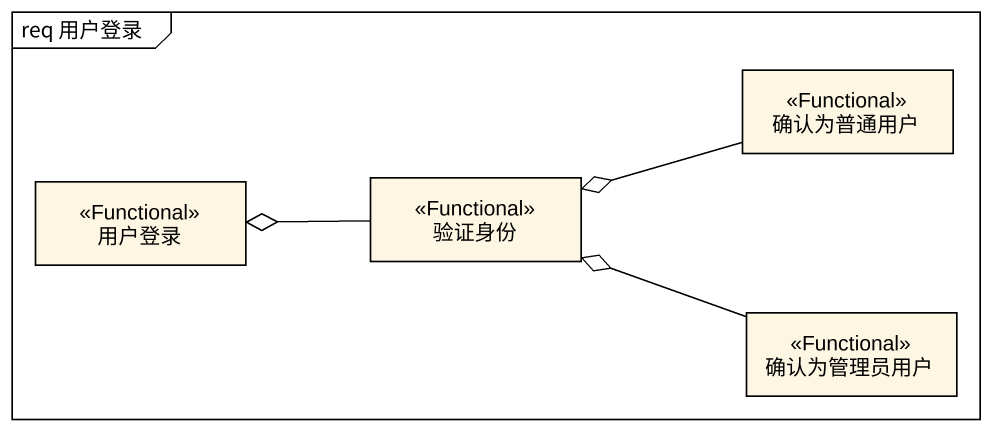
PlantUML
@startuml
mainframe req 用户登录
hide circle
hide empty members
class 确认为普通用户 <<Functional>>
class 用户登录 <<Functional>>
class 验证身份 <<Functional>>
class 确认为管理员用户 <<Functional>>
确认为普通用户 -left-o 验证身份
验证身份 -left-o 用户登录
确认为管理员用户 -left-o 验证身份
@enduml
